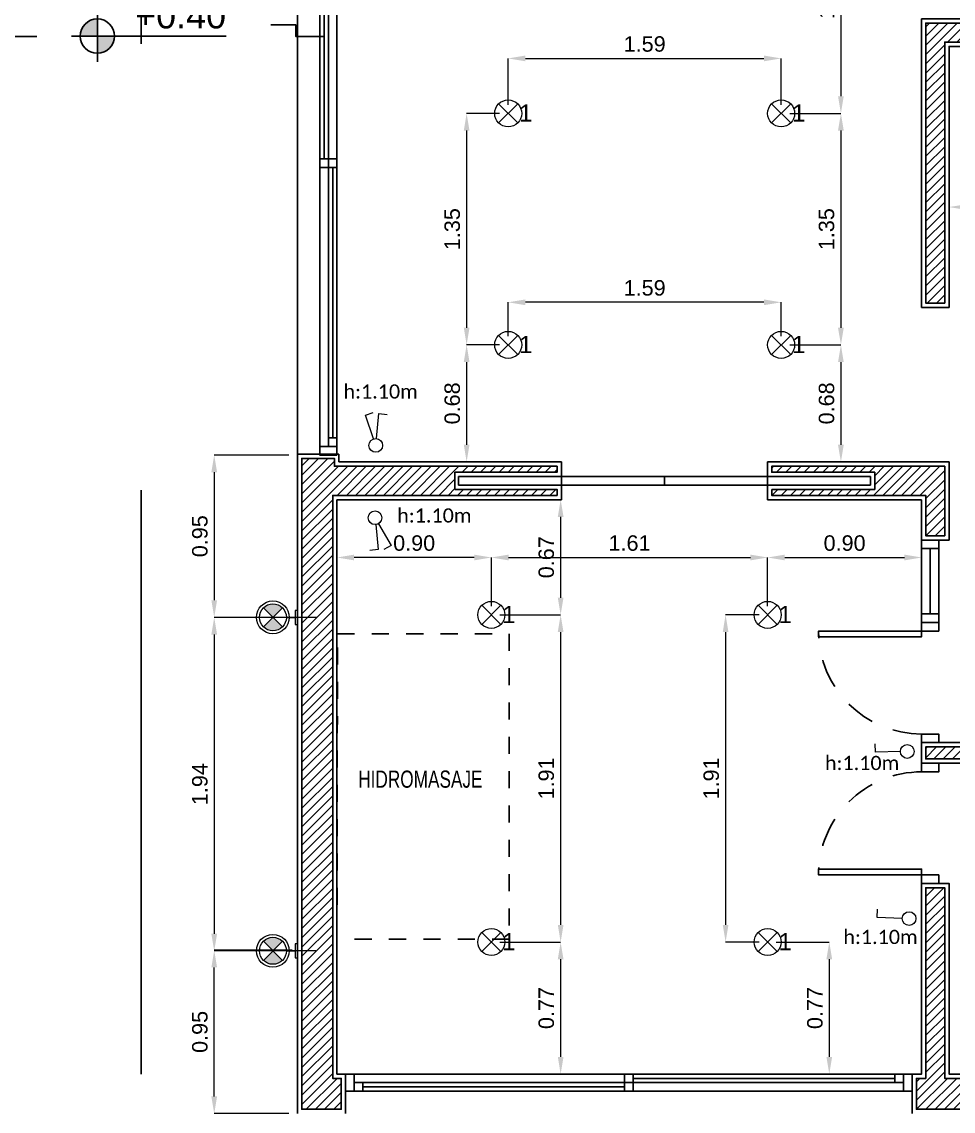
# Model space of a CAD drawing. Header units: millimetres. Extents: x 430 to 1353, y -204 to 152.
# Drawn here: x 448.39 to 453.81, y -44.97 to -38.63 of the extents above; entities that cross this region are included whole.
import ezdxf
from ezdxf.enums import TextEntityAlignment as Align

# ---------------------------------------------------------------- set-up
doc = ezdxf.new("R2010")
doc.units = ezdxf.units.MM
doc.linetypes.add('DASHED', pattern=[0.3, 0.17, -0.13])
doc.linetypes.add('HIDDENX3', pattern=[0.15, 0.1, -0.05])
doc.layers.get('0').update_dxf_attribs({"color": 250})
doc.layers.get('Defpoints').update_dxf_attribs({"color": 252})
for name, color, linetype in [('AN - Designacion Corte 1-50', 252, 'Continuous'), ('AN - Designacion Nivel 1-50', 252, 'Continuous'), ('AR - Carpinteria', 252, 'Continuous'), ('AR - Ht', 252, 'Continuous'), ('AR - Proyeccion', 252, 'DASHED'), ('AR - Vista 05', 252, 'Continuous'), ('AR - Vista 4', 252, 'Continuous'), ('ER-AA', 252, 'HIDDENX3')]:
    doc.layers.add(name, color=color, linetype=linetype)
for name, color, linetype, lineweight in [('ND-Apliques', 1, 'Continuous', 15), ('ND-Cotas', 252, 'Continuous', 9), ('ND-Llaves', 92, 'Continuous', 9)]:
    doc.layers.add(name, color=color, linetype=linetype, lineweight=lineweight)
doc.styles.add('50-TXT', font='GOTHIC.TTF', dxfattribs={"width": 0.75, "height": 0.1})
doc.styles.add('Cota General 1 50', font='arial.ttf')
doc.styles.add('IMPLANTACION', font='arial.ttf', dxfattribs={"height": 0.3})
doc.styles.get("Standard").update_dxf_attribs({"font": 'arial.ttf'})
doc.styles.add('Texto Simbolos 1 50', font='arial.ttf', dxfattribs={"height": 0.15})
doc.dimstyles.new('Copia de Cota General 1 50 ND', dxfattribs={"dimtxt": 0.09, "dimasz": 0.1, "dimexe": 0, "dimexo": 0.05, "dimgap": 0.0375, "dimtad": 1, "dimzin": 0, "dimdsep": 46, "dimtxsty": 'Cota General 1 50', "dimcen": 0.225, "dimdle": 0.1, "dimclrd": 256, "dimclre": 256, "dimclrt": 1, "dimadec": 0, "dimazin": 0, "dimtfac": 1, "dimtix": 1, "dimtmove": 2, "dimatfit": 3, "dimfxl": 1, "dimtolj": 1, "dimtzin": 0, "dimlwd": -1, "dimlwe": -1, "dimarcsym": 0})

# ---------------------------------------------------------------- blocks, each defined once
blk = doc.blocks.new('Aplique_ext_caja 7x7')
for p, q in [((-0.0556, 0.0556), (0.0556, -0.0556)), ((-0.0556, -0.0556), (0.0556, 0.0556))]:
    blk.add_line(p, q)
blk.add_circle((0, 0), 0.0786)
blk = doc.blocks.new('*U452')
blk.add_blockref('Aplique_ext_caja 7x7', (0, 0))
at = {"insert": (0.0634, 0.0523), "char_height": 0.1, "attachment_point": 1, "style": 'IMPLANTACION'}
blk.add_mtext_dynamic_manual_height_columns('1', width=0.080108, gutter_width=0.5582, heights=[0], dxfattribs=at)
blk = doc.blocks.new('*U379')
blk.add_blockref('Aplique_ext_caja 7x7', (0, 0))
at = {"insert": (0.0634, 0.0523), "char_height": 0.1, "attachment_point": 1, "style": 'IMPLANTACION'}
blk.add_mtext_dynamic_manual_height_columns('1', width=0.080108, gutter_width=0.5582, heights=[0], dxfattribs=at)
blk = doc.blocks.new('*U380')
blk.add_blockref('Aplique_ext_caja 7x7', (0, 0))
at = {"insert": (0.0634, 0.0523), "char_height": 0.1, "attachment_point": 1, "style": 'IMPLANTACION'}
blk.add_mtext_dynamic_manual_height_columns('1', width=0.080108, gutter_width=0.5582, heights=[0], dxfattribs=at)
blk = doc.blocks.new('*U381')
blk.add_blockref('Aplique_ext_caja 7x7', (0, 0))
at = {"insert": (0.0634, 0.0523), "char_height": 0.1, "attachment_point": 1, "style": 'IMPLANTACION'}
blk.add_mtext_dynamic_manual_height_columns('1', width=0.080108, gutter_width=0.5582, heights=[0], dxfattribs=at)
blk = doc.blocks.new('*U382')
blk.add_blockref('Aplique_ext_caja 7x7', (0, 0))
at = {"insert": (0.0634, 0.0523), "char_height": 0.1, "attachment_point": 1, "style": 'IMPLANTACION'}
blk.add_mtext_dynamic_manual_height_columns('1', width=0.080108, gutter_width=0.5582, heights=[0], dxfattribs=at)
blk = doc.blocks.new('*U386')
blk.add_blockref('Aplique_ext_caja 7x7', (0, 0))
at = {"insert": (0.0634, 0.0523), "char_height": 0.1, "attachment_point": 1, "style": 'IMPLANTACION'}
blk.add_mtext_dynamic_manual_height_columns('1', width=0.080108, gutter_width=0.5582, heights=[0], dxfattribs=at)
blk = doc.blocks.new('*U387')
blk.add_blockref('Aplique_ext_caja 7x7', (0, 0))
at = {"insert": (0.0634, 0.0523), "char_height": 0.1, "attachment_point": 1, "style": 'IMPLANTACION'}
blk.add_mtext_dynamic_manual_height_columns('1', width=0.080108, gutter_width=0.5582, heights=[0], dxfattribs=at)
blk = doc.blocks.new('*U388')
blk.add_blockref('Aplique_ext_caja 7x7', (0, 0))
at = {"insert": (0.0634, 0.0523), "char_height": 0.1, "attachment_point": 1, "style": 'IMPLANTACION'}
blk.add_mtext_dynamic_manual_height_columns('1', width=0.080108, gutter_width=0.5582, heights=[0], dxfattribs=at)
blk = doc.blocks.new('Aplieque_Cielo-tierra')
h = blk.add_hatch(color=256)
h.dxf.hatch_style = 1
h.paths.add_polyline_path([(0.0004, 0.1432), (-0.0552, 0.1988, 0.293406), (-0.0733, 0.1157, 0.107717), (-0.0552, 0.0876)])
h.paths.add_polyline_path([(0.0741, 0.1706, 0.107717), (0.056, 0.1988), (0.0004, 0.1432), (0.056, 0.0876, 0.293406)])
for p, q in [((-0.0552, 0.1988), (0.056, 0.0876)), ((-0.0552, 0.0876), (0.056, 0.1988)), ((-0.0003, 0.0645), (-0.0003, 0.0125)), ((-0.0413, 0), (0.0413, 0))]:
    blk.add_line(p, q)
blk.add_lwpolyline([(-0.0413, 0), (0.041, 0), (0.041, 0.0125), (-0.0413, 0.0125)], close=True)
for radius in [0.0953, 0.0786]:
    blk.add_circle((0.0004, 0.1432), radius)
blk = doc.blocks.new('Llave_1_punto')
blk.add_lwpolyline([(0.0166, 0.1064), (0.0773, 0.2395), (0.1208, 0.2197)])
blk.add_circle((0, 0.07), 0.04)
blk = doc.blocks.new('Llave_2_puntos')
for points in [[(0, 0.11), (0, 0.2563), (0.0478, 0.2563)], [(0.0166, 0.1064), (0.0773, 0.2395), (0.1208, 0.2197)]]:
    blk.add_lwpolyline(points)
blk.add_circle((0, 0.07), 0.04)
blk = doc.blocks.new('Designacion Nivel Planta 1 50')
h = blk.add_hatch(color=256)
h.dxf.hatch_style = 1
h.paths.add_polyline_path([(0, 0.1, 0.414214), (-0.1, 0), (0, 0)])
h.paths.add_polyline_path([(0.1, 0), (0, 0), (0, -0.1, 0.414214)])
for p, q in [((0, -0.15), (0, 0.15)), ((0.75, 0), (-0.15, 0))]:
    blk.add_line(p, q)
blk.add_circle((0, 0), 0.1)
at = {"style": 'Texto Simbolos 1 50'}
blk.add_attdef('NIVEL', text='', height=0.15, dxfattribs=at).set_placement((0.75, 0), align=Align.BOTTOM_RIGHT)
blk = doc.blocks.new('*U490')
blk.add_lwpolyline([(0.05, 0.1), (0.05, 0.7), (0.0833, 0.7), (0.0833, 0.1)], close=True)
for points in [[(0, 0), (0.05, 0), (0.05, 0.1), (0, 0.1)], [(0.7, 0), (0.65, 0), (0.65, 0.1), (0.7, 0.1)]]:
    blk.add_lwpolyline(points)
at = {"color": 8, "linetype": 'DASHED'}
blk.add_arc((0.05, 0.1), 0.6, 360, 90, dxfattribs=at)
blk = doc.blocks.new('*U494')
at = {"color": 8}
for p, q in [((1.675, 0.075), (3.2, 0.075)), ((1.625, 0.025), (0.1, 0.025))]:
    blk.add_line(p, q, dxfattribs=at)
at = {"layer": 'AR - Carpinteria'}
for p, q in [((0.05, 0.1), (3.25, 0.1)), ((0.05, 0), (3.25, 0)), ((0.1, 0.05), (1.625, 0.05)), ((3.2, 0.05), (1.675, 0.05))]:
    blk.add_line(p, q, dxfattribs=at)
for points in [[(0, 0), (0.05, 0), (0.05, 0.1), (0, 0.1)], [(1.675, 0.1), (1.625, 0.1), (1.625, 0.05), (1.675, 0.05)], [(3.25, 0.1), (3.2, 0.1), (3.2, 0.05), (3.25, 0.05)], [(3.25, 0), (3.3, 0), (3.3, 0.1), (3.25, 0.1)], [(0.05, 0), (0.1, 0), (0.1, 0.05), (0.05, 0.05)], [(1.625, 0), (1.675, 0), (1.675, 0.05), (1.625, 0.05)]]:
    blk.add_lwpolyline(points, close=True, dxfattribs=at)
blk = doc.blocks.new('*U493')
at = {"color": 8}
for p, q in [((1.725, 0.075), (3.3, 0.075)), ((1.675, 0.025), (0.1, 0.025))]:
    blk.add_line(p, q, dxfattribs=at)
at = {"layer": 'AR - Carpinteria'}
for p, q in [((0.05, 0.1), (3.35, 0.1)), ((0.05, 0), (3.35, 0)), ((0.1, 0.05), (1.675, 0.05)), ((3.3, 0.05), (1.725, 0.05))]:
    blk.add_line(p, q, dxfattribs=at)
for points in [[(0, 0), (0.05, 0), (0.05, 0.1), (0, 0.1)], [(1.725, 0.1), (1.675, 0.1), (1.675, 0.05), (1.725, 0.05)], [(3.35, 0.1), (3.3, 0.1), (3.3, 0.05), (3.35, 0.05)], [(3.35, 0), (3.4, 0), (3.4, 0.1), (3.35, 0.1)], [(0.05, 0), (0.1, 0), (0.1, 0.05), (0.05, 0.05)], [(1.675, 0), (1.725, 0), (1.725, 0.05), (1.675, 0.05)]]:
    blk.add_lwpolyline(points, close=True, dxfattribs=at)
blk = doc.blocks.new('PLANTA BAJA')
at = {"layer": 'AR - Ht', "true_color": 0x383838, "transparency": 33554610}
h = blk.add_hatch(dxfattribs=at)
h.set_pattern_fill('ANSI31', color=250, scale=0.012)
h.set_pattern_definition([(45, (-605.2518, -51.777135), (-0.0269407684, 0.0269407684), [])])
h.paths.add_polyline_path([(23.605, 24.735), (23.425, 24.735), (23.425, 24.69), (22.52, 24.69), (22.52, 24.6304), (22.7591, 24.6304), (22.7591, 24.5804), (22.52, 24.5804), (22.52, 24.52), (23.425, 24.52), (23.425, 24.45), (23.605, 24.45)])
h.paths.add_polyline_path([(18.205, 30.805), (18.025, 30.805), (18.025, 30.625), (18.205, 30.625)])
h.paths.add_polyline_path([(0.205, 16.225), (1.215, 16.225), (1.215, 16.405), (0.025, 16.405), (0.025, 10.52), (0.205, 10.52), (0.205, 11.8904), (0.205, 13.0025), (1.1975, 13.0025), (1.1975, 13.0679), (0.5175, 13.0679), (0.5175, 13.1179), (1.1975, 13.1179), (1.1975, 13.1825), (0.205, 13.1825), (0.205, 14.9569), (0.82, 14.9569), (0.82, 15.0769), (0.205, 15.0769)])
h.paths.add_polyline_path([(4.45, 16.405), (2.165, 16.405), (2.165, 16.225), (3.625, 16.225), (3.625, 13.1825), (2.6375, 13.1825), (2.6375, 13.1179), (3.3175, 13.1179), (3.3175, 13.0679), (2.6375, 13.0679), (2.6375, 13.0025), (3.625, 13.0025), (3.625, 12.015), (3.805, 12.015), (3.805, 16.225), (4.45, 16.225)])
h.paths.add_polyline_path([(7.455, 16.405), (5.5, 16.405), (5.5, 16.225), (7.455, 16.225)])
h.paths.add_polyline_path([(7.34, 11.005), (3.805, 11.005), (3.805, 11.075), (3.625, 11.075), (3.625, 10.825), (4.155, 10.825), (4.155, 8.47), (3.625, 8.47), (3.625, 8.35), (4.275, 8.35), (4.275, 10.825), (7.22, 10.825), (7.22, 7.405), (7.225, 7.405), (7.225, 0.025), (7.405, 0.025), (7.405, 7.225), (7.475, 7.225), (7.475, 7.405), (7.34, 7.405)])
h.paths.add_polyline_path([(3.805, 7.405), (2.615, 7.405), (2.615, 7.8154), (2.495, 7.8154), (2.495, 7.405), (0.205, 7.405), (0.205, 7.96), (0.025, 7.96), (0.025, 0.025), (0.205, 0.025), (0.205, 7.225), (3.805, 7.225)])
h.paths.add_polyline_path([(11.69, 7.405), (9.89, 7.405), (9.725, 7.405), (9.725, 7.225), (11.69, 7.225)])
h.paths.add_polyline_path([(14.62, 11.005), (10.81, 11.005), (10.81, 10.825), (14.62, 10.825)])
h.paths.add_polyline_path([(18.225, 11.005), (15.875, 11.005), (15.875, 10.825), (18.055, 10.825), (18.055, 9.505), (17.475, 9.505), (17.475, 9.175), (17.215, 9.175), (17.215, 9.055), (18.055, 9.055), (18.055, 7.405), (17.47, 7.405), (17.47, 7.225), (18.035, 7.225), (18.195, 7.225), (18.22, 7.225), (18.22, 7.405), (18.175, 7.405), (18.175, 10.825), (18.225, 10.825)])
h.paths.add_polyline_path([(18.055, 9.425), (18.055, 9.175), (17.555, 9.175), (17.555, 9.425)], flags=16)
h.paths.add_polyline_path([(16.42, 7.405), (16.375, 7.405), (16.375, 9.95), (16.255, 9.95), (16.255, 7.405), (13.74, 7.405), (13.74, 7.225), (14.29, 7.225), (14.29, 5.415), (14.74, 5.415), (14.74, 7.225), (16.395, 7.225), (16.42, 7.2251)])
h.paths.add_polyline_path([(23.605, 16.405), (21.57, 16.405), (21.57, 16.225), (23.425, 16.225), (23.425, 11.685), (19.375, 11.685), (19.375, 12.365), (19.255, 12.365), (19.17, 12.365), (19.17, 12.245), (19.255, 12.245), (19.255, 11.005), (19.165, 11.005), (19.165, 10.825), (19.375, 10.825), (19.375, 11.565), (23.425, 11.565), (23.425, 7.405), (21.57, 7.405), (21.57, 7.225), (23.605, 7.225)])
h.paths.add_polyline_path([(18.22, 16.405), (17.91, 16.405), (17.91, 16.225), (18.055, 16.225), (18.055, 12.25), (18.22, 12.25), (18.22, 12.36), (18.175, 12.36), (18.175, 16.225), (18.22, 16.225)])
h.paths.add_polyline_path([(21.77, 23.57), (20.7625, 23.57), (20.7625, 23.535), (21.3625, 23.535), (21.3625, 23.435), (20.7625, 23.435), (20.7625, 23.4), (21.66, 23.4), (21.66, 23.165), (21.77, 23.165)])
h.paths.add_polyline_path([(18.9175, 23.535), (19.5125, 23.535), (19.5125, 23.57), (18.215, 23.57), (18.215, 23.615), (18.025, 23.615), (18.025, 19.825), (18.23, 19.825), (18.255, 19.825), (18.255, 20.005), (18.205, 20.005), (18.205, 23.4), (19.5125, 23.4), (19.5125, 23.435), (18.9175, 23.435)])
h.paths.add_polyline_path([(23.605, 30.805), (23.355, 30.805), (23.355, 30.625), (23.425, 30.625), (23.425, 26.15), (21.66, 26.15), (21.66, 24.52), (21.77, 24.52), (21.77, 26.04), (23.425, 26.04), (23.425, 25.785), (23.605, 25.785)])
h.paths.add_polyline_path([(3.825, 20.005), (2.3749, 20.005), (2.3749, 20.055), (2.265, 20.055), (2.265, 20.005), (0.205, 20.005), (0.205, 20.055), (0.025, 20.055), (0.025, 19.825), (3.825, 19.825)])
h.paths.add_polyline_path([(5.605, 23.61), (5.425, 23.61), (5.425, 20.005), (5.375, 20.005), (5.375, 19.825), (5.4, 19.825), (5.605, 19.825)])
h.paths.add_polyline_path([(5.605, 30.805), (5.425, 30.805), (5.425, 30.625), (5.605, 30.625)])
h.paths.add_polyline_path([(0.21, 21.41), (0.21, 21.66), (0.36, 21.66), (0.36, 21.41)], flags=16)
h.paths.add_polyline_path([(0.435, 21.66), (2.2649, 21.66), (2.2649, 20.905), (2.3749, 20.905), (2.3749, 21.66), (4.055, 21.66), (4.055, 20.96), (4.165, 20.96), (4.165, 21.635), (4.165, 22.685), (4.015, 22.685), (4.015, 21.77), (1.965, 21.77), (1.965, 22.685), (1.815, 22.685), (1.815, 21.77), (0.42, 21.77), (0.205, 21.77), (0.205, 30.625), (0.275, 30.625), (0.275, 30.805), (0.23, 30.805), (0.025, 30.805), (0.025, 21.085), (0.205, 21.085), (0.205, 21.335), (0.435, 21.335)])
h.paths.add_polyline_path([(1.995, 8.7404), (1.995, 9.055), (2.445, 9.055), (2.445, 8.7404)], flags=16)
h.paths.add_polyline_path([(2.615, 9.035), (2.615, 9.175), (0.205, 9.175), (0.205, 9.47), (0.025, 9.47), (0.025, 9.035), (0.025, 9.01), (0.205, 9.01), (0.205, 9.055), (1.915, 9.055), (1.915, 8.6604), (2.615, 8.6604)])
h.paths.add_polyline_path([(23.425, 21.935), (23.17, 21.935), (23.17, 22.09), (23.425, 22.09)], flags=16)
h.paths.add_polyline_path([(23.605, 23.4), (23.425, 23.4), (23.425, 23.335), (22.62, 23.335), (22.62, 23.2754), (22.8591, 23.2754), (22.8591, 23.2254), (22.62, 23.2254), (22.62, 23.165), (23.425, 23.165), (23.425, 22.165), (23.095, 22.165), (23.095, 21.935), (21.795, 21.935), (21.66, 21.935), (21.66, 21.865), (21.795, 21.865), (23.425, 21.865), (23.425, 20.005), (21.77, 20.005), (21.77, 21.115), (21.66, 21.115), (21.66, 20.005), (21.605, 20.005), (21.605, 19.825), (21.64, 19.825), (23.605, 19.825)])
at = {"layer": 'AR - Carpinteria'}
blk.add_line((18, 23.635), (18, 30.6), dxfattribs=at)
for points in [[(19.5375, 23.46), (20.1375, 23.46), (20.1375, 23.51), (19.5375, 23.51)], [(20.7375, 23.46), (20.1375, 23.46), (20.1375, 23.51), (20.7375, 23.51)]]:
    blk.add_lwpolyline(points, close=True, dxfattribs=at)
for points in [[(21.635, 23.14), (21.635, 23.09), (21.735, 23.09), (21.735, 23.14)], [(21.635, 22.71), (21.635, 23.09)], [(21.685, 23.09), (21.685, 22.71)], [(21.735, 22.71), (21.735, 23.09)], [(21.735, 22.66), (21.635, 22.66), (21.635, 22.71), (21.735, 22.71), (21.735, 22.66)]]:
    blk.add_lwpolyline(points, dxfattribs=at)
at = {"layer": 'AR - Proyeccion', "ltscale": 20}
blk.add_lwpolyline([(0, 30.83), (0, 31.74), (6.52, 31.74), (6.52, 20.03), (17.09, 20.03), (17.09, 31.74), (23.63, 31.74), (23.63, 30.83)], dxfattribs=at)
at = {"layer": 'AR - Vista 05'}
for p, q in [((18, 19.8), (18, 23.64)), ((18, 23.64), (18.24, 23.64)), ((18.24, 23.64), (18.24, 23.595)), ((18.24, 23.595), (19.5375, 23.595)), ((19.5375, 23.595), (19.5375, 23.51)), ((20.7375, 23.51), (20.7375, 23.595)), ((20.7375, 23.595), (21.795, 23.595)), ((21.795, 23.595), (21.795, 23.14)), ((18.9375, 23.46), (18.9375, 23.51)), ((18.9375, 23.51), (19.5375, 23.51)), ((21.3375, 23.51), (20.7375, 23.51)), ((21.3375, 23.46), (21.3375, 23.51)), ((19.5375, 23.46), (18.9375, 23.46)), ((19.5375, 23.46), (19.5375, 23.375)), ((20.7375, 23.46), (21.3375, 23.46)), ((20.7375, 23.375), (20.7375, 23.46)), ((19.5375, 23.375), (18.23, 23.375)), ((18.23, 23.375), (18.23, 20.03)), ((21.635, 23.375), (20.7375, 23.375)), ((21.635, 23.14), (21.635, 23.375)), ((21.795, 23.14), (21.635, 23.14)), ((18.23, 20.03), (18.28, 20.03)), ((18.28, 20.03), (18.28, 19.8))]:
    blk.add_line(p, q, dxfattribs=at)
for points in [[(23.4, 25.76), (23.4, 26.015), (21.795, 26.015), (21.795, 24.495), (21.635, 24.495), (21.635, 26.175), (23.4, 26.175), (23.4, 30.6), (23.33, 30.6), (23.33, 30.83), (23.63, 30.83), (23.63, 25.76)], [(21.58, 19.8), (21.58, 20.03), (21.635, 20.03), (21.635, 21.14), (21.795, 21.14), (21.795, 20.03), (23.4, 20.03), (23.4, 21.84), (21.795, 21.84), (21.635, 21.84), (21.635, 21.96), (21.795, 21.96), (23.07, 21.96), (23.07, 22.19), (23.4, 22.19), (23.4, 23.14), (22.595, 23.14), (22.595, 23.225)]]:
    blk.add_lwpolyline(points, dxfattribs=at)
at = {"layer": 'AR - Vista 4'}
for points in [[(23.605, 25.785), (23.425, 25.785), (23.425, 26.04), (21.77, 26.04), (21.77, 24.52), (21.66, 24.52), (21.66, 26.15), (23.425, 26.15), (23.425, 30.625), (23.355, 30.625), (23.355, 30.805), (23.605, 30.805)], [(18.9175, 23.535), (18.9175, 23.435), (19.5125, 23.435), (19.5125, 23.4), (18.205, 23.4), (18.205, 20.005), (18.255, 20.005), (18.255, 19.825), (18.23, 19.825), (18.025, 19.825), (18.025, 23.615), (18.215, 23.615), (18.215, 23.57), (19.5125, 23.57), (19.5125, 23.535)], [(20.7625, 23.435), (21.3625, 23.435), (21.3625, 23.535), (20.7625, 23.535), (20.7625, 23.57), (21.77, 23.57), (21.77, 23.165), (21.66, 23.165), (21.66, 23.4), (20.7625, 23.4)]]:
    blk.add_lwpolyline(points, close=True, dxfattribs=at)
for points in [[(23.605, 19.825), (21.64, 19.825), (21.605, 19.825), (21.605, 20.005), (21.66, 20.005), (21.66, 21.115), (21.77, 21.115), (21.77, 20.005), (23.425, 20.005)], [(23.425, 21.865), (21.795, 21.865), (21.66, 21.865), (21.66, 21.935), (21.795, 21.935), (23.095, 21.935)]]:
    blk.add_lwpolyline(points, dxfattribs=at)
at = {"layer": 'AR - Carpinteria'}
for name, p, rotation in [('*U493', (18.23, 23.635), 90), ('*U490', (21.735, 21.14), 90), ('*U494', (21.58, 20.03), 180)]:
    blk.add_blockref(name, p, dxfattribs=dict(at, rotation=rotation))
at = {"layer": 'AR - Carpinteria', "xscale": -1.000000000000024, "rotation": 90}
blk.add_blockref('*U490', (21.735, 22.66), dxfattribs=at)
blk = doc.blocks.new('*D629')
at = {"layer": 'Defpoints', "color": 0, "transparency": 16777216}
for p in [(449.9929, -41.153), (449.508, -42.0989), (450.0129, -42.0989)]:
    blk.add_point(p, dxfattribs=at)
at = {"layer": 'ND-Cotas', "transparency": 16777216}
for p, q in [((449.9429, -41.153), (449.508, -41.153)), ((449.508, -41.253), (449.508, -41.9989)), ((449.9629, -42.0989), (449.508, -42.0989))]:
    blk.add_line(p, q, dxfattribs=at)
for points in [[(449.4913, -41.253), (449.5247, -41.253), (449.508, -41.153)], [(449.4913, -41.9989), (449.5247, -41.9989), (449.508, -42.0989)]]:
    blk.add_solid(points, dxfattribs=at)
at = {"layer": 'ND-Cotas', "color": 1, "transparency": 16777216, "insert": (449.4246, -41.6259), "char_height": 0.09, "attachment_point": 5, "rotation": 90, "style": 'Cota General 1 50'}
blk.add_mtext('\\A1;0.95', dxfattribs=at)
blk = doc.blocks.new('*D630')
at = {"layer": 'Defpoints', "color": 0, "transparency": 16777216}
for p in [(449.508, -44.037), (450.0129, -44.037), (449.9929, -44.988)]:
    blk.add_point(p, dxfattribs=at)
at = {"layer": 'ND-Cotas', "transparency": 16777216}
for p, q in [((449.9629, -44.037), (449.508, -44.037)), ((449.508, -44.888), (449.508, -44.137)), ((449.9429, -44.988), (449.508, -44.988))]:
    blk.add_line(p, q, dxfattribs=at)
for points in [[(449.4913, -44.137), (449.5247, -44.137), (449.508, -44.037)], [(449.4913, -44.888), (449.5247, -44.888), (449.508, -44.988)]]:
    blk.add_solid(points, dxfattribs=at)
at = {"layer": 'ND-Cotas', "color": 1, "transparency": 16777216, "insert": (449.4246, -44.5125), "char_height": 0.09, "attachment_point": 5, "rotation": 90, "style": 'Cota General 1 50'}
blk.add_mtext('\\A1;0.95', dxfattribs=at)
blk = doc.blocks.new('*D631')
at = {"layer": 'Defpoints', "color": 0, "transparency": 16777216}
for p in [(450.1565, -42.0989), (449.508, -44.0405), (450.1499, -44.0405)]:
    blk.add_point(p, dxfattribs=at)
at = {"layer": 'ND-Cotas', "transparency": 16777216}
for p, q in [((450.1065, -42.0989), (449.508, -42.0989)), ((449.508, -42.1989), (449.508, -43.9405)), ((450.0999, -44.0405), (449.508, -44.0405))]:
    blk.add_line(p, q, dxfattribs=at)
for points in [[(449.4913, -42.1989), (449.5247, -42.1989), (449.508, -42.0989)], [(449.4913, -43.9405), (449.5247, -43.9405), (449.508, -44.0405)]]:
    blk.add_solid(points, dxfattribs=at)
at = {"layer": 'ND-Cotas', "color": 1, "transparency": 16777216, "insert": (449.4246, -43.0697), "char_height": 0.09, "attachment_point": 5, "rotation": 90, "style": 'Cota General 1 50'}
blk.add_mtext('\\A1;1.94', dxfattribs=at)
blk = doc.blocks.new('*D646')
at = {"layer": 'Defpoints', "color": 0, "transparency": 16777216}
for p in [(452.8102, -38.8433), (451.2202, -39.1638), (452.8102, -39.1638)]:
    blk.add_point(p, dxfattribs=at)
at = {"layer": 'ND-Cotas', "transparency": 16777216}
for p, q in [((451.2202, -39.1138), (451.2202, -38.8433)), ((451.3202, -38.8433), (452.7102, -38.8433)), ((452.8102, -39.1138), (452.8102, -38.8433))]:
    blk.add_line(p, q, dxfattribs=at)
for points in [[(451.3202, -38.8266), (451.3202, -38.86), (451.2202, -38.8433)], [(452.7102, -38.8266), (452.7102, -38.86), (452.8102, -38.8433)]]:
    blk.add_solid(points, dxfattribs=at)
at = {"layer": 'ND-Cotas', "color": 1, "transparency": 16777216, "insert": (452.0152, -38.7598), "char_height": 0.09, "attachment_point": 5, "style": 'Cota General 1 50'}
blk.add_mtext('\\A1;1.59', dxfattribs=at)
blk = doc.blocks.new('*D647')
at = {"layer": 'Defpoints', "color": 0, "transparency": 16777216}
for p in [(453.7879, -39.533), (454.5904, -39.5705), (453.7879, -39.7091)]:
    blk.add_point(p, dxfattribs=at)
at = {"layer": 'ND-Cotas', "transparency": 16777216}
for p, q in [((453.7879, -39.583), (453.7879, -39.7091)), ((454.5904, -39.6205), (454.5904, -39.7091)), ((454.4904, -39.7091), (453.8879, -39.7091))]:
    blk.add_line(p, q, dxfattribs=at)
for points in [[(453.8879, -39.6925), (453.8879, -39.7258), (453.7879, -39.7091)], [(454.4904, -39.6925), (454.4904, -39.7258), (454.5904, -39.7091)]]:
    blk.add_solid(points, dxfattribs=at)
at = {"layer": 'ND-Cotas', "color": 1, "transparency": 16777216, "insert": (454.1891, -39.6257), "char_height": 0.09, "attachment_point": 5, "style": 'Cota General 1 50'}
blk.add_mtext('\\A1;0.80', dxfattribs=at)
blk = doc.blocks.new('*D650')
at = {"layer": 'Defpoints', "color": 0, "transparency": 16777216}
for p in [(451.2202, -39.1638), (450.9782, -40.5116), (451.2202, -40.5116)]:
    blk.add_point(p, dxfattribs=at)
at = {"layer": 'ND-Cotas', "transparency": 16777216}
for p, q in [((451.1702, -39.1638), (450.9782, -39.1638)), ((450.9782, -39.2638), (450.9782, -40.4116)), ((451.1702, -40.5116), (450.9782, -40.5116))]:
    blk.add_line(p, q, dxfattribs=at)
for points in [[(450.9615, -39.2638), (450.9948, -39.2638), (450.9782, -39.1638)], [(450.9615, -40.4116), (450.9948, -40.4116), (450.9782, -40.5116)]]:
    blk.add_solid(points, dxfattribs=at)
at = {"layer": 'ND-Cotas', "color": 1, "transparency": 16777216, "insert": (450.8947, -39.8377), "char_height": 0.09, "attachment_point": 5, "rotation": 90, "style": 'Cota General 1 50'}
blk.add_mtext('\\A1;1.35', dxfattribs=at)
blk = doc.blocks.new('*D651')
at = {"layer": 'Defpoints', "color": 0, "transparency": 16777216}
for p in [(452.8102, -39.1638), (452.8102, -40.5116), (453.1582, -40.5116)]:
    blk.add_point(p, dxfattribs=at)
at = {"layer": 'ND-Cotas', "transparency": 16777216}
for p, q in [((452.8602, -39.1638), (453.1582, -39.1638)), ((453.1582, -39.2638), (453.1582, -40.4116)), ((452.8602, -40.5116), (453.1582, -40.5116))]:
    blk.add_line(p, q, dxfattribs=at)
for points in [[(453.1415, -39.2638), (453.1748, -39.2638), (453.1582, -39.1638)], [(453.1415, -40.4116), (453.1748, -40.4116), (453.1582, -40.5116)]]:
    blk.add_solid(points, dxfattribs=at)
at = {"layer": 'ND-Cotas', "color": 1, "transparency": 16777216, "insert": (453.0747, -39.8377), "char_height": 0.09, "attachment_point": 5, "rotation": 90, "style": 'Cota General 1 50'}
blk.add_mtext('\\A1;1.35', dxfattribs=at)
blk = doc.blocks.new('*D652')
at = {"layer": 'Defpoints', "color": 0, "transparency": 16777216}
for p in [(452.8102, -37.8174), (452.8102, -39.1638), (453.1582, -39.1638)]:
    blk.add_point(p, dxfattribs=at)
at = {"layer": 'ND-Cotas', "transparency": 16777216}
for p, q in [((452.8602, -37.8174), (453.1582, -37.8174)), ((453.1582, -37.9174), (453.1582, -39.0638)), ((452.8602, -39.1638), (453.1582, -39.1638))]:
    blk.add_line(p, q, dxfattribs=at)
for points in [[(453.1415, -37.9174), (453.1748, -37.9174), (453.1582, -37.8174)], [(453.1415, -39.0638), (453.1748, -39.0638), (453.1582, -39.1638)]]:
    blk.add_solid(points, dxfattribs=at)
at = {"layer": 'ND-Cotas', "color": 1, "transparency": 16777216, "insert": (453.0747, -38.4906), "char_height": 0.09, "attachment_point": 5, "rotation": 90, "style": 'Cota General 1 50'}
blk.add_mtext('\\A1;1.35', dxfattribs=at)
blk = doc.blocks.new('*D653')
at = {"layer": 'Defpoints', "color": 0, "transparency": 16777216}
for p in [(451.2202, -40.2635), (451.2202, -40.5116), (452.8102, -40.5116)]:
    blk.add_point(p, dxfattribs=at)
at = {"layer": 'ND-Cotas', "transparency": 16777216}
for p, q in [((451.2202, -40.4616), (451.2202, -40.2635)), ((452.7102, -40.2635), (451.3202, -40.2635)), ((452.8102, -40.4616), (452.8102, -40.2635))]:
    blk.add_line(p, q, dxfattribs=at)
for points in [[(451.3202, -40.2469), (451.3202, -40.2802), (451.2202, -40.2635)], [(452.7102, -40.2469), (452.7102, -40.2802), (452.8102, -40.2635)]]:
    blk.add_solid(points, dxfattribs=at)
at = {"layer": 'ND-Cotas', "color": 1, "transparency": 16777216, "insert": (452.0152, -40.1801), "char_height": 0.09, "attachment_point": 5, "style": 'Cota General 1 50'}
blk.add_mtext('\\A1;1.59', dxfattribs=at)
blk = doc.blocks.new('*D654')
at = {"layer": 'Defpoints', "color": 0, "transparency": 16777216}
for p in [(450.2229, -41.413), (450.2229, -41.7498), (451.1225, -42.0838)]:
    blk.add_point(p, dxfattribs=at)
at = {"layer": 'ND-Cotas', "transparency": 16777216}
for p, q in [((450.2229, -41.463), (450.2229, -41.7498)), ((451.0225, -41.7498), (450.3229, -41.7498)), ((451.1225, -42.0338), (451.1225, -41.7498))]:
    blk.add_line(p, q, dxfattribs=at)
for points in [[(450.3229, -41.7331), (450.3229, -41.7664), (450.2229, -41.7498)], [(451.0225, -41.7331), (451.0225, -41.7664), (451.1225, -41.7498)]]:
    blk.add_solid(points, dxfattribs=at)
at = {"layer": 'ND-Cotas', "color": 1, "transparency": 16777216, "insert": (450.6727, -41.6663), "char_height": 0.09, "attachment_point": 5, "style": 'Cota General 1 50'}
blk.add_mtext('\\A1;0.90', dxfattribs=at)
blk = doc.blocks.new('*D655')
at = {"layer": 'Defpoints', "color": 0, "transparency": 16777216}
for p in [(452.7315, -41.7498), (451.1225, -42.0838), (452.7315, -42.0838)]:
    blk.add_point(p, dxfattribs=at)
at = {"layer": 'ND-Cotas', "transparency": 16777216}
for p, q in [((451.1225, -42.0338), (451.1225, -41.7498)), ((451.2225, -41.7498), (452.6315, -41.7498)), ((452.7315, -42.0338), (452.7315, -41.7498))]:
    blk.add_line(p, q, dxfattribs=at)
for points in [[(451.2225, -41.7331), (451.2225, -41.7664), (451.1225, -41.7498)], [(452.6315, -41.7331), (452.6315, -41.7664), (452.7315, -41.7498)]]:
    blk.add_solid(points, dxfattribs=at)
at = {"layer": 'ND-Cotas', "color": 1, "transparency": 16777216, "insert": (451.927, -41.6663), "char_height": 0.09, "attachment_point": 5, "style": 'Cota General 1 50'}
blk.add_mtext('\\A1;1.61', dxfattribs=at)
blk = doc.blocks.new('*D656')
at = {"layer": 'Defpoints', "color": 0, "transparency": 16777216}
for p in [(453.6279, -41.7498), (452.7315, -42.0838), (453.6279, -42.103)]:
    blk.add_point(p, dxfattribs=at)
at = {"layer": 'ND-Cotas', "transparency": 16777216}
for p, q in [((452.7315, -42.0338), (452.7315, -41.7498)), ((452.8315, -41.7498), (453.5279, -41.7498)), ((453.6279, -42.053), (453.6279, -41.7498))]:
    blk.add_line(p, q, dxfattribs=at)
for points in [[(452.8315, -41.7331), (452.8315, -41.7664), (452.7315, -41.7498)], [(453.5279, -41.7331), (453.5279, -41.7664), (453.6279, -41.7498)]]:
    blk.add_solid(points, dxfattribs=at)
at = {"layer": 'ND-Cotas', "color": 1, "transparency": 16777216, "insert": (453.1797, -41.6663), "char_height": 0.09, "attachment_point": 5, "style": 'Cota General 1 50'}
blk.add_mtext('\\A1;0.90', dxfattribs=at)
blk = doc.blocks.new('*D657')
at = {"layer": 'Defpoints', "color": 0, "transparency": 16777216}
for p in [(451.5304, -41.413), (451.1225, -42.0838), (451.5258, -42.0838)]:
    blk.add_point(p, dxfattribs=at)
at = {"layer": 'ND-Cotas', "transparency": 16777216}
for p, q in [((451.4804, -41.413), (451.5258, -41.413)), ((451.5258, -41.513), (451.5258, -41.9838)), ((451.1725, -42.0838), (451.5258, -42.0838))]:
    blk.add_line(p, q, dxfattribs=at)
for points in [[(451.5092, -41.513), (451.5425, -41.513), (451.5258, -41.413)], [(451.5092, -41.9838), (451.5425, -41.9838), (451.5258, -42.0838)]]:
    blk.add_solid(points, dxfattribs=at)
at = {"layer": 'ND-Cotas', "color": 1, "transparency": 16777216, "insert": (451.4424, -41.7484), "char_height": 0.09, "attachment_point": 5, "rotation": 90, "style": 'Cota General 1 50'}
blk.add_mtext('\\A1;0.67', dxfattribs=at)
blk = doc.blocks.new('*D658')
at = {"layer": 'Defpoints', "color": 0, "transparency": 16777216}
for p in [(452.7315, -43.9893), (453.0905, -44.758), (453.6279, -44.758)]:
    blk.add_point(p, dxfattribs=at)
at = {"layer": 'ND-Cotas', "transparency": 16777216}
for p, q in [((452.7815, -43.9893), (453.0905, -43.9893)), ((453.0905, -44.0893), (453.0905, -44.658)), ((453.5779, -44.758), (453.0905, -44.758))]:
    blk.add_line(p, q, dxfattribs=at)
for points in [[(453.0739, -44.0893), (453.1072, -44.0893), (453.0905, -43.9893)], [(453.0739, -44.658), (453.1072, -44.658), (453.0905, -44.758)]]:
    blk.add_solid(points, dxfattribs=at)
at = {"layer": 'ND-Cotas', "color": 1, "transparency": 16777216, "insert": (453.0071, -44.3736), "char_height": 0.09, "attachment_point": 5, "rotation": 90, "style": 'Cota General 1 50'}
blk.add_mtext('\\A1;0.77', dxfattribs=at)
blk = doc.blocks.new('*D659')
at = {"layer": 'Defpoints', "color": 0, "transparency": 16777216}
for p in [(452.8102, -40.5116), (452.7304, -41.193), (453.1582, -41.193)]:
    blk.add_point(p, dxfattribs=at)
at = {"layer": 'ND-Cotas', "transparency": 16777216}
for p, q in [((452.8602, -40.5116), (453.1582, -40.5116)), ((453.1582, -40.6116), (453.1582, -41.093)), ((452.7804, -41.193), (453.1582, -41.193))]:
    blk.add_line(p, q, dxfattribs=at)
for points in [[(453.1415, -40.6116), (453.1748, -40.6116), (453.1582, -40.5116)], [(453.1415, -41.093), (453.1748, -41.093), (453.1582, -41.193)]]:
    blk.add_solid(points, dxfattribs=at)
at = {"layer": 'ND-Cotas', "color": 1, "transparency": 16777216, "insert": (453.0747, -40.8523), "char_height": 0.09, "attachment_point": 5, "rotation": 90, "style": 'Cota General 1 50'}
blk.add_mtext('\\A1;0.68', dxfattribs=at)
blk = doc.blocks.new('*D660')
at = {"layer": 'Defpoints', "color": 0, "transparency": 16777216}
for p in [(451.2202, -40.5116), (450.9782, -41.193), (451.5304, -41.193)]:
    blk.add_point(p, dxfattribs=at)
at = {"layer": 'ND-Cotas', "transparency": 16777216}
for p, q in [((451.1702, -40.5116), (450.9782, -40.5116)), ((450.9782, -40.6116), (450.9782, -41.093)), ((451.4804, -41.193), (450.9782, -41.193))]:
    blk.add_line(p, q, dxfattribs=at)
for points in [[(450.9615, -40.6116), (450.9948, -40.6116), (450.9782, -40.5116)], [(450.9615, -41.093), (450.9948, -41.093), (450.9782, -41.193)]]:
    blk.add_solid(points, dxfattribs=at)
at = {"layer": 'ND-Cotas', "color": 1, "transparency": 16777216, "insert": (450.8947, -40.8523), "char_height": 0.09, "attachment_point": 5, "rotation": 90, "style": 'Cota General 1 50'}
blk.add_mtext('\\A1;0.68', dxfattribs=at)
blk = doc.blocks.new('*D664')
at = {"layer": 'Defpoints', "color": 0, "transparency": 16777216}
for p in [(452.7315, -42.0838), (452.4866, -43.9893), (452.7315, -43.9893)]:
    blk.add_point(p, dxfattribs=at)
at = {"layer": 'ND-Cotas', "transparency": 16777216}
for p, q in [((452.6815, -42.0838), (452.4866, -42.0838)), ((452.4866, -42.1838), (452.4866, -43.8893)), ((452.6815, -43.9893), (452.4866, -43.9893))]:
    blk.add_line(p, q, dxfattribs=at)
for points in [[(452.47, -42.1838), (452.5033, -42.1838), (452.4866, -42.0838)], [(452.47, -43.8893), (452.5033, -43.8893), (452.4866, -43.9893)]]:
    blk.add_solid(points, dxfattribs=at)
at = {"layer": 'ND-Cotas', "color": 1, "transparency": 16777216, "insert": (452.4032, -43.0365), "char_height": 0.09, "attachment_point": 5, "rotation": 90, "style": 'Cota General 1 50'}
blk.add_mtext('\\A1;1.91', dxfattribs=at)
blk = doc.blocks.new('*D665')
at = {"layer": 'Defpoints', "color": 0, "transparency": 16777216}
for p in [(451.1225, -42.0838), (451.1225, -43.9893), (451.5258, -43.9893)]:
    blk.add_point(p, dxfattribs=at)
at = {"layer": 'ND-Cotas', "transparency": 16777216}
for p, q in [((451.1725, -42.0838), (451.5258, -42.0838)), ((451.5258, -42.1838), (451.5258, -43.8893)), ((451.1725, -43.9893), (451.5258, -43.9893))]:
    blk.add_line(p, q, dxfattribs=at)
for points in [[(451.5092, -42.1838), (451.5425, -42.1838), (451.5258, -42.0838)], [(451.5092, -43.8893), (451.5425, -43.8893), (451.5258, -43.9893)]]:
    blk.add_solid(points, dxfattribs=at)
at = {"layer": 'ND-Cotas', "color": 1, "transparency": 16777216, "insert": (451.4424, -43.0365), "char_height": 0.09, "attachment_point": 5, "rotation": 90, "style": 'Cota General 1 50'}
blk.add_mtext('\\A1;1.91', dxfattribs=at)
blk = doc.blocks.new('*D666')
at = {"layer": 'Defpoints', "color": 0, "transparency": 16777216}
for p in [(451.1225, -43.9893), (451.5258, -44.758), (451.8979, -44.758)]:
    blk.add_point(p, dxfattribs=at)
at = {"layer": 'ND-Cotas', "transparency": 16777216}
for p, q in [((451.1725, -43.9893), (451.5258, -43.9893)), ((451.5258, -44.0893), (451.5258, -44.658)), ((451.8479, -44.758), (451.5258, -44.758))]:
    blk.add_line(p, q, dxfattribs=at)
for points in [[(451.5092, -44.0893), (451.5425, -44.0893), (451.5258, -43.9893)], [(451.5092, -44.658), (451.5425, -44.658), (451.5258, -44.758)]]:
    blk.add_solid(points, dxfattribs=at)
at = {"layer": 'ND-Cotas', "color": 1, "transparency": 16777216, "insert": (451.4424, -44.3736), "char_height": 0.09, "attachment_point": 5, "rotation": 90, "style": 'Cota General 1 50'}
blk.add_mtext('\\A1;0.77', dxfattribs=at)

msp = doc.modelspace()

# ---------------------------------------------------------------- linework, layer by layer
at = {"layer": 'AN - Designacion Corte 1-50'}
for points in [[(448.474, -38.7151), (448.3079, -38.7151), (448.3079, -38.6472), (448.1631, -38.6472)], [(450.149, -38.7151), (449.9829, -38.7151), (449.9829, -38.6472), (449.8381, -38.6472)]]:
    msp.add_lwpolyline(points, dxfattribs=at)
at = {"layer": 'ER-AA'}
msp.add_lwpolyline([(450.226, -42.1935), (451.226, -42.1935), (451.226, -43.973), (450.2229, -43.973), (450.226, -42.1935)], dxfattribs=at)

# ---------------------------------------------------------------- block references
at = {"layer": 'AN - Designacion Nivel 1-50'}
msp.add_blockref('Designacion Nivel Planta 1 50', (448.8272, -38.7137), dxfattribs=at).add_auto_attribs({'NIVEL': '+0.40'})
at = {"layer": 'AR - Vista 05'}
msp.add_blockref('PLANTA BAJA', (431.9929, -64.788), dxfattribs=at)
at = {"layer": 'ND-Apliques'}
for name, p in [('*U452', (451.2202, -39.1638)), ('*U387', (452.8102, -39.1638)), ('*U386', (451.2202, -40.5116)), ('*U388', (452.8102, -40.5116)), ('*U379', (451.1225, -42.0838)), ('*U380', (452.7315, -42.0838)), ('*U382', (451.1225, -43.9893)), ('*U381', (452.7315, -43.9893))]:
    msp.add_blockref(name, p, dxfattribs=at)
at = {"layer": 'ND-Apliques', "rotation": 90.00000000000001}
for p in [(449.9929, -42.0987), (449.9929, -44.0405)]:
    msp.add_blockref('Aplieque_Cielo-tierra', p, dxfattribs=at)
at = {"layer": 'ND-Llaves'}
for name, p, rotation in [('Llave_2_puntos', (450.4715, -41.1632), 18.91094958374638), ('Llave_2_puntos', (450.4094, -41.4578), 210.075927349731), ('Llave_1_punto', (453.6081, -42.849), 115.7057648064929), ('Llave_1_punto', (453.6202, -43.826), 112.4176849191031)]:
    msp.add_blockref(name, p, dxfattribs=dict(at, rotation=rotation))

# ---------------------------------------------------------------- texts
at = {"layer": 'ER-AA', "style": '50-TXT', "width": 0.75}
msp.add_text('HIDROMASAJE', height=0.1, dxfattribs=at).set_placement((450.3465, -43.0905))
at = {"layer": 'ND-Cotas', "char_height": 0.09, "attachment_point": 1, "rotation": 0.00461}
for insert in [(450.2609, -40.7417), (450.5739, -41.4636), (453.0654, -42.905), (453.1726, -43.9181)]:
    msp.add_mtext_dynamic_manual_height_columns('{\\fCalibri|b0|i0|c0|p34;\\H0.91667x;h:1.10m}', width=0.67411, gutter_width=10.291, heights=[0.1264], dxfattribs=dict(at, insert=insert))

# ---------------------------------------------------------------- dimensions: what is measured, and where the dimension line sits
at = {"layer": 'ND-Cotas'}
for base, p1, p2, picture, middle in [((453.1582, -39.1638), (452.8102, -37.8174), (452.8102, -39.1638), '*D652', (453.0747, -38.4906)), ((450.9782, -40.5116), (451.2202, -39.1638), (451.2202, -40.5116), '*D650', (450.8947, -39.8377)), ((453.1582, -40.5116), (452.8102, -39.1638), (452.8102, -40.5116), '*D651', (453.0747, -39.8377)), ((450.9782, -41.193), (451.2202, -40.5116), (451.5304, -41.193), '*D660', (450.8947, -40.8523)), ((453.1582, -41.193), (452.8102, -40.5116), (452.7304, -41.193), '*D659', (453.0747, -40.8523)), ((449.508, -42.0989), (449.9929, -41.153), (450.0129, -42.0989), '*D629', (449.4246, -41.6259)), ((451.5258, -42.0838), (451.5304, -41.413), (451.1225, -42.0838), '*D657', (451.4424, -41.7484)), ((449.508, -44.0405), (450.1565, -42.0989), (450.1499, -44.0405), '*D631', (449.4246, -43.0697)), ((452.4866, -43.9893), (452.7315, -42.0838), (452.7315, -43.9893), '*D664', (452.4032, -43.0365)), ((451.5258, -44.758), (451.1225, -43.9893), (451.8979, -44.758), '*D666', (451.4424, -44.3736)), ((453.0905, -44.758), (452.7315, -43.9893), (453.6279, -44.758), '*D658', (453.0071, -44.3736)), ((449.508, -44.037), (449.9929, -44.988), (450.0129, -44.037), '*D630', (449.4246, -44.5125))]:
    dim = msp.add_linear_dim(base=base, p1=p1, p2=p2, angle=90, dimstyle='Copia de Cota General 1 50 ND', dxfattribs=at)
    dim.commit()
    dim.dimension.update_dxf_attribs({"geometry": picture, "text_midpoint": middle})
for base, p1, p2, picture, middle in [((452.8102, -38.8433), (451.2202, -39.1638), (452.8102, -39.1638), '*D646', (452.0152, -38.7598)), ((453.7879, -39.7091), (454.5904, -39.5705), (453.7879, -39.533), '*D647', (454.1891, -39.6257)), ((451.2202, -40.2635), (452.8102, -40.5116), (451.2202, -40.5116), '*D653', (452.0152, -40.1801)), ((450.2229, -41.7498), (451.1225, -42.0838), (450.2229, -41.413), '*D654', (450.6727, -41.6663)), ((452.7315, -41.7498), (451.1225, -42.0838), (452.7315, -42.0838), '*D655', (451.927, -41.6663)), ((453.6279, -41.7498), (452.7315, -42.0838), (453.6279, -42.103), '*D656', (453.1797, -41.6663))]:
    dim = msp.add_linear_dim(base=base, p1=p1, p2=p2, dimstyle='Copia de Cota General 1 50 ND', dxfattribs=at)
    dim.commit()
    dim.dimension.update_dxf_attribs({"geometry": picture, "text_midpoint": middle})
dim = msp.add_aligned_dim(p1=(451.1225, -42.0838), p2=(451.1225, -43.9893), distance=0.4033, dimstyle='Copia de Cota General 1 50 ND', dxfattribs=at)
dim.commit()
dim.dimension.update_dxf_attribs({"geometry": '*D665', "text_midpoint": (451.4424, -43.0365)})

doc.saveas('drawing.dxf')
